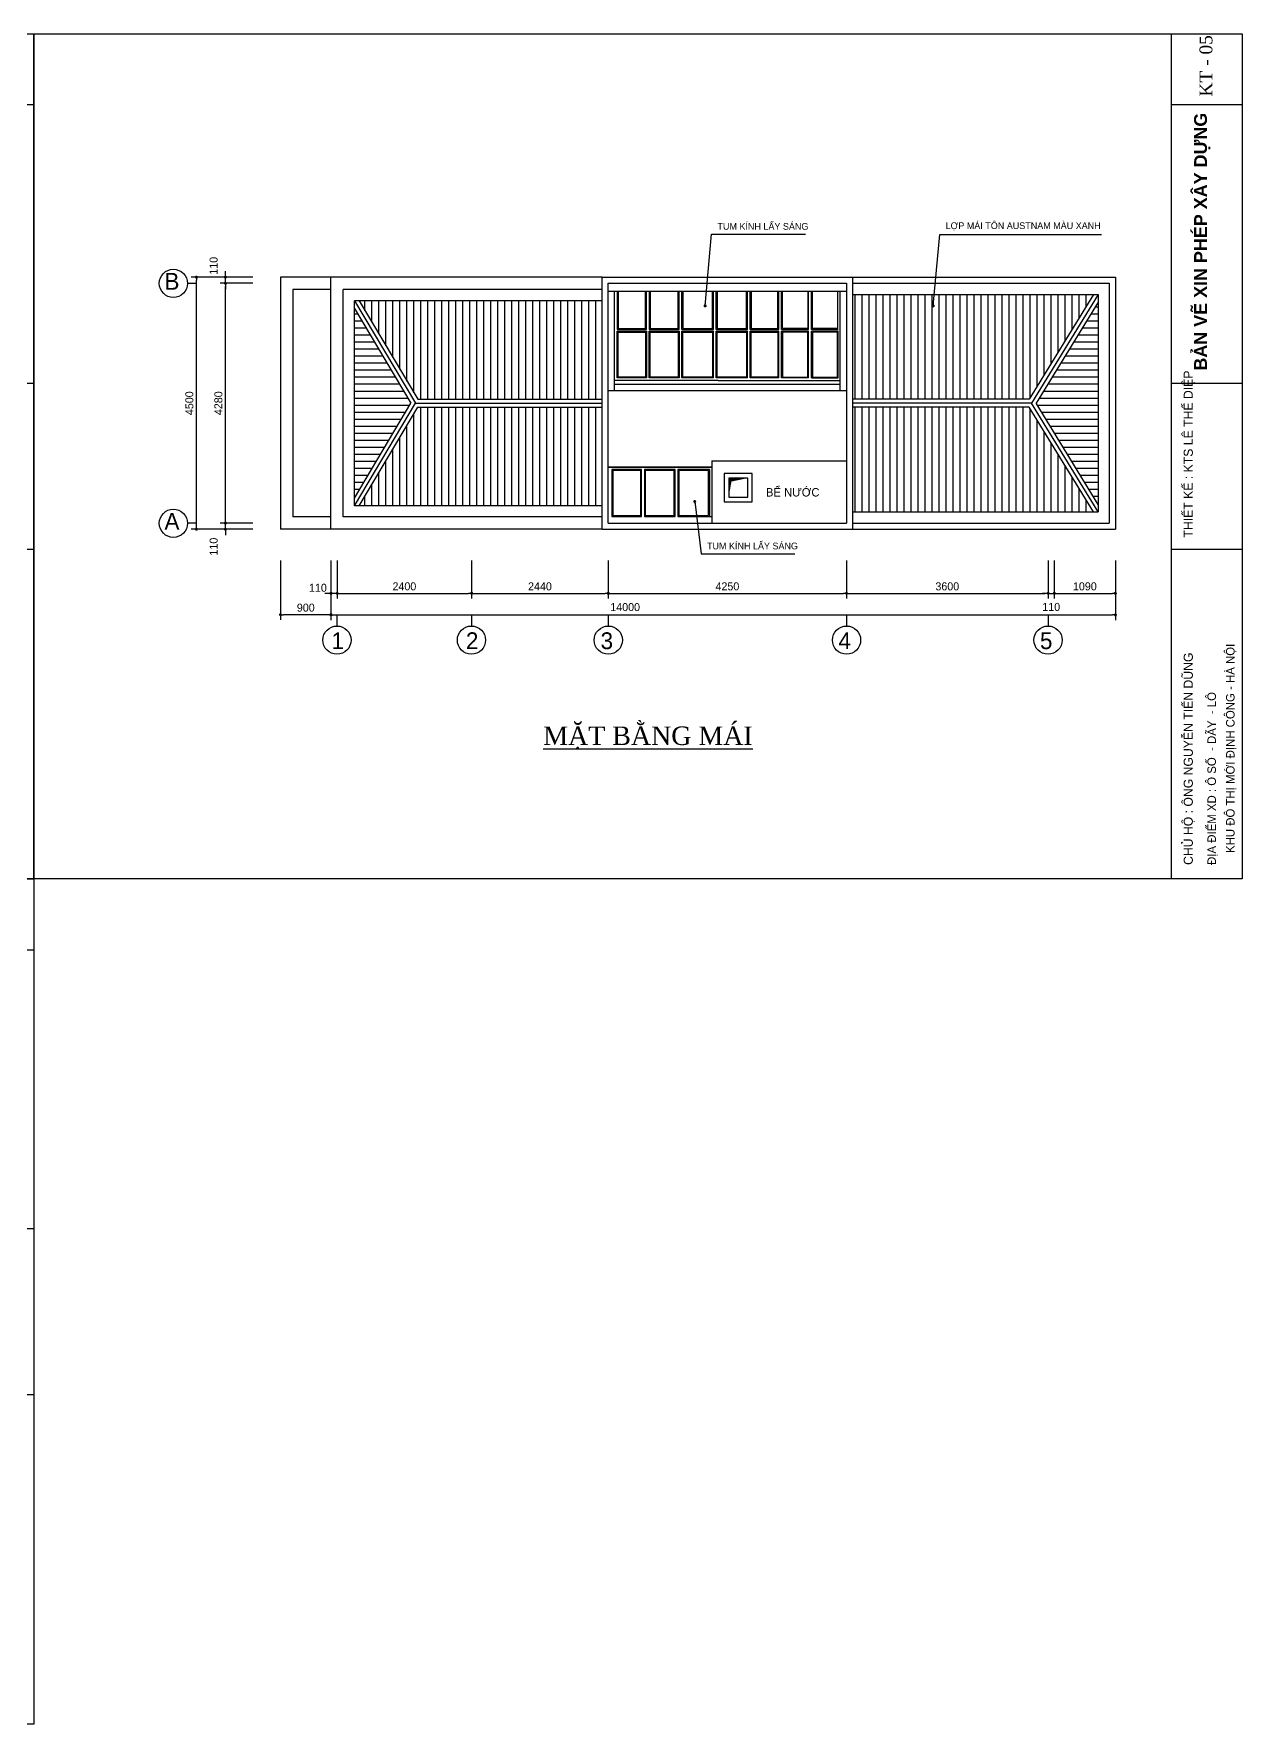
# Model space of a CAD drawing. Extents: x -13783 to 50918, y -8879 to 37156.
# Drawn here: x 29351 to 50918, y -8879 to 21290 of the extents above; entities that cross this region are included whole.
import ezdxf

# ---------------------------------------------------------------- set-up
doc = ezdxf.new("R2010")
doc.units = 0
doc.header["$LTSCALE"] = 600
doc.header["$MEASUREMENT"] = 0
doc.layers.get('0').update_dxf_attribs({"linetype": 'CONTINUOUS'})
doc.layers.get('Defpoints').update_dxf_attribs({"linetype": 'CONTINUOUS'})
for name, color, linetype in [('1', 1, 'CONTINUOUS'), ('3', 33, 'CONTINUOUS'), ('4', 4, 'CONTINUOUS'), ('8', 8, 'CONTINUOUS'), ('9', 54, 'CONTINUOUS'), ('THAY', 4, 'CONTINUOUS'), ('TUONG', 21, 'CONTINUOUS')]:
    doc.layers.add(name, color=color, linetype=linetype)
doc.styles.add('3', font='VHAVAN.ttf')
doc.styles.add('MATBANG-350', font='VHTIME.ttf', dxfattribs={"height": 350})
doc.styles.get("Standard").update_dxf_attribs({"font": 'VHARIAL.ttf'})
doc.styles.add('TT', font='VHAVAN.ttf')
doc.dimstyles.new('MB051', dxfattribs={"dimscale": 0.51, "dimtxt": 280, "dimasz": 105, "dimexe": 180, "dimexo": 0, "dimgap": 100, "dimtad": 1, "dimdec": 0, "dimzin": 0, "dimdsep": 46, "dimtxsty": 'TT', "dimblk1": 'DOT', "dimblk2": 'DOT', "dimsah": 1, "dimcen": 100, "dimdle": 60, "dimclrd": 251, "dimclre": 251, "dimclrt": 4, "dimadec": 0, "dimazin": 0, "dimtfac": 1, "dimtdec": 1, "dimtofl": 0, "dimtmove": 2, "dimatfit": 3, "dimldrblk": 'DOT', "dimfxl": 0, "dimtolj": 1, "dimtzin": 0, "dimarcsym": 0})

# ---------------------------------------------------------------- blocks, each defined once
blk = doc.blocks.new('_DOT')
at = {"color": 0, "linetype": 'ByBlock'}
blk.add_line((-0.5, 0), (-1, 0), dxfattribs=at)
at = {"color": 0, "linetype": 'ByBlock', "const_width": 0.5}
blk.add_lwpolyline([(-0.25, 0, 1), (0.25, 0, 1)], format="xyb", close=True, dxfattribs=at)
blk = doc.blocks.new('*D63')
at = {"color": 251, "linetype": 'ByBlock'}
for p, q in [((34765, 11890), (34765, 11212)), ((37165, 11890), (37165, 11212)), ((34818, 11304), (37111, 11304))]:
    blk.add_line(p, q, dxfattribs=at)
at = {"layer": 'Defpoints', "color": 0, "linetype": 'ByBlock'}
for p in [(34765, 11890), (37165, 11890), (37165, 11304)]:
    blk.add_point(p, dxfattribs=at)
at = {"color": 251, "linetype": 'ByBlock', "xscale": 53.55, "yscale": 53.55, "zscale": 53.55, "rotation": 180}
blk.add_blockref('_DOT', (34765, 11304), dxfattribs=at)
at = {"color": 251, "linetype": 'ByBlock', "xscale": 53.55, "yscale": 53.55, "zscale": 53.55}
blk.add_blockref('_DOT', (37165, 11304), dxfattribs=at)
at = {"color": 4, "linetype": 'ByBlock', "insert": (35965, 11428), "char_height": 142.8, "attachment_point": 5, "style": 'TT'}
blk.add_mtext('\\A1;2400', dxfattribs=at)
blk = doc.blocks.new('*D58')
at = {"color": 251, "linetype": 'ByBlock'}
for p, q in [((34655, 11890), (34655, 10827)), ((48655, 11890), (48655, 10827)), ((34708, 10919), (48601, 10919))]:
    blk.add_line(p, q, dxfattribs=at)
at = {"layer": 'Defpoints', "color": 0, "linetype": 'ByBlock'}
for p in [(34655, 11890), (48655, 11890), (48655, 10919)]:
    blk.add_point(p, dxfattribs=at)
at = {"color": 251, "linetype": 'ByBlock', "xscale": 53.55, "yscale": 53.55, "zscale": 53.55, "rotation": 180}
blk.add_blockref('_DOT', (34655, 10919), dxfattribs=at)
at = {"color": 251, "linetype": 'ByBlock', "xscale": 53.55, "yscale": 53.55, "zscale": 53.55}
blk.add_blockref('_DOT', (48655, 10919), dxfattribs=at)
at = {"color": 4, "linetype": 'ByBlock', "insert": (39905, 11058), "char_height": 142.8, "attachment_point": 5, "style": 'TT'}
blk.add_mtext('\\A1;14000', dxfattribs=at)
blk = doc.blocks.new('*D62')
at = {"color": 251, "linetype": 'ByBlock'}
for p, q in [((34655, 11780), (34655, 11212)), ((34765, 11780), (34765, 11212)), ((34601, 11304), (34548, 11304)), ((34765, 11304), (34655, 11304)), ((34818, 11304), (34872, 11304))]:
    blk.add_line(p, q, dxfattribs=at)
at = {"layer": 'Defpoints', "color": 0, "linetype": 'ByBlock'}
for p in [(34655, 11780), (34765, 11780), (34655, 11304)]:
    blk.add_point(p, dxfattribs=at)
at = {"color": 251, "linetype": 'ByBlock', "xscale": 53.55, "yscale": 53.55, "zscale": 53.55}
blk.add_blockref('_DOT', (34655, 11304), dxfattribs=at)
at = {"color": 251, "linetype": 'ByBlock', "xscale": 53.55, "yscale": 53.55, "zscale": 53.55, "rotation": 180}
blk.add_blockref('_DOT', (34765, 11304), dxfattribs=at)
at = {"color": 4, "linetype": 'ByBlock', "insert": (34422, 11403), "char_height": 142.8, "attachment_point": 5, "style": 'TT'}
blk.add_mtext('\\A1;110', dxfattribs=at)
blk = doc.blocks.new('*D61')
at = {"color": 251, "linetype": 'ByBlock'}
for p, q in [((33755, 11888), (33755, 10831)), ((34655, 11888), (34655, 10831)), ((34601, 10923), (33808, 10923))]:
    blk.add_line(p, q, dxfattribs=at)
at = {"layer": 'Defpoints', "color": 0, "linetype": 'ByBlock'}
for p in [(33755, 11888), (34655, 11888), (33755, 10923)]:
    blk.add_point(p, dxfattribs=at)
at = {"color": 251, "linetype": 'ByBlock', "xscale": 53.55, "yscale": 53.55, "zscale": 53.55, "rotation": 180}
blk.add_blockref('_DOT', (33755, 10923), dxfattribs=at)
at = {"color": 251, "linetype": 'ByBlock', "xscale": 53.55, "yscale": 53.55, "zscale": 53.55}
blk.add_blockref('_DOT', (34655, 10923), dxfattribs=at)
at = {"color": 4, "linetype": 'ByBlock', "insert": (34205, 11048), "char_height": 142.8, "attachment_point": 5, "style": 'TT'}
blk.add_mtext('\\A1;900', dxfattribs=at)
blk = doc.blocks.new('*D67')
at = {"color": 251, "linetype": 'ByBlock'}
for p, q in [((33261, 16947), (32679, 16947)), ((32771, 17001), (32771, 17054)), ((32771, 16837), (32771, 16947)), ((33261, 16837), (32679, 16837)), ((32771, 16783), (32771, 16730))]:
    blk.add_line(p, q, dxfattribs=at)
at = {"layer": 'Defpoints', "color": 0, "linetype": 'ByBlock'}
for p in [(32771, 16947), (33261, 16947), (33261, 16837)]:
    blk.add_point(p, dxfattribs=at)
at = {"color": 251, "linetype": 'ByBlock', "xscale": 53.55, "yscale": 53.55, "zscale": 53.55}
for p, rotation in [((32771, 16947), 270), ((32771, 16837), 90)]:
    blk.add_blockref('_DOT', p, dxfattribs=dict(at, rotation=rotation))
at = {"color": 4, "linetype": 'ByBlock', "insert": (32561, 17150), "char_height": 142.8, "attachment_point": 5, "rotation": 90, "style": 'TT'}
blk.add_mtext('\\A1;110', dxfattribs=at)
blk = doc.blocks.new('*D66')
at = {"color": 251, "linetype": 'ByBlock'}
for p, q in [((33261, 12557), (32679, 12557)), ((33261, 12447), (32679, 12447)), ((32771, 12611), (32771, 12664)), ((32771, 12447), (32771, 12557)), ((32771, 12393), (32771, 12340))]:
    blk.add_line(p, q, dxfattribs=at)
at = {"layer": 'Defpoints', "color": 0, "linetype": 'ByBlock'}
for p in [(32771, 12557), (33261, 12557), (33261, 12447)]:
    blk.add_point(p, dxfattribs=at)
at = {"color": 251, "linetype": 'ByBlock', "xscale": 53.55, "yscale": 53.55, "zscale": 53.55}
for p, rotation in [((32771, 12557), 270), ((32771, 12447), 90)]:
    blk.add_blockref('_DOT', p, dxfattribs=dict(at, rotation=rotation))
at = {"color": 4, "linetype": 'ByBlock', "insert": (32561, 12138), "char_height": 142.8, "attachment_point": 5, "rotation": 90, "style": 'TT'}
blk.add_mtext('\\A1;110', dxfattribs=at)
blk = doc.blocks.new('*D65')
at = {"color": 251, "linetype": 'ByBlock'}
for p, q in [((33261, 16947), (32161, 16947)), ((32253, 12501), (32253, 16893)), ((33261, 12447), (32161, 12447))]:
    blk.add_line(p, q, dxfattribs=at)
at = {"layer": 'Defpoints', "color": 0, "linetype": 'ByBlock'}
for p in [(32253, 16947), (33261, 16947), (33261, 12447)]:
    blk.add_point(p, dxfattribs=at)
at = {"color": 251, "linetype": 'ByBlock', "xscale": 53.55, "yscale": 53.55, "zscale": 53.55}
for p, rotation in [((32253, 16947), 90), ((32253, 12447), 270)]:
    blk.add_blockref('_DOT', p, dxfattribs=dict(at, rotation=rotation))
at = {"color": 4, "linetype": 'ByBlock', "insert": (32128, 14697), "char_height": 142.8, "attachment_point": 5, "rotation": 90, "style": 'TT'}
blk.add_mtext('\\A1;4500', dxfattribs=at)
blk = doc.blocks.new('*D64')
at = {"color": 251, "linetype": 'ByBlock'}
for p, q in [((33261, 16837), (32679, 16837)), ((32771, 12611), (32771, 16783)), ((33261, 12557), (32679, 12557))]:
    blk.add_line(p, q, dxfattribs=at)
at = {"layer": 'Defpoints', "color": 0, "linetype": 'ByBlock'}
for p in [(32771, 16837), (33261, 16837), (33261, 12557)]:
    blk.add_point(p, dxfattribs=at)
at = {"color": 251, "linetype": 'ByBlock', "xscale": 53.55, "yscale": 53.55, "zscale": 53.55}
for p, rotation in [((32771, 16837), 90), ((32771, 12557), 270)]:
    blk.add_blockref('_DOT', p, dxfattribs=dict(at, rotation=rotation))
at = {"color": 4, "linetype": 'ByBlock', "insert": (32646, 14697), "char_height": 142.8, "attachment_point": 5, "rotation": 90, "style": 'TT'}
blk.add_mtext('\\A1;4280', dxfattribs=at)
blk = doc.blocks.new('*D59')
at = {"color": 251, "linetype": 'ByBlock'}
for p, q in [((43855, 11890), (43855, 11212)), ((47455, 11890), (47455, 11212)), ((43908, 11304), (47401, 11304))]:
    blk.add_line(p, q, dxfattribs=at)
at = {"layer": 'Defpoints', "color": 0, "linetype": 'ByBlock'}
for p in [(43855, 11890), (47455, 11890), (47455, 11304)]:
    blk.add_point(p, dxfattribs=at)
at = {"color": 251, "linetype": 'ByBlock', "xscale": 53.55, "yscale": 53.55, "zscale": 53.55, "rotation": 180}
blk.add_blockref('_DOT', (43855, 11304), dxfattribs=at)
at = {"color": 251, "linetype": 'ByBlock', "xscale": 53.55, "yscale": 53.55, "zscale": 53.55}
blk.add_blockref('_DOT', (47455, 11304), dxfattribs=at)
at = {"color": 4, "linetype": 'ByBlock', "insert": (45655, 11428), "char_height": 142.8, "attachment_point": 5, "style": 'TT'}
blk.add_mtext('\\A1;3600', dxfattribs=at)
blk = doc.blocks.new('*D68')
at = {"color": 251, "linetype": 'ByBlock'}
for p, q in [((39605, 11890), (39605, 11212)), ((43855, 11890), (43855, 11212)), ((39658, 11304), (43801, 11304))]:
    blk.add_line(p, q, dxfattribs=at)
at = {"layer": 'Defpoints', "color": 0, "linetype": 'ByBlock'}
for p in [(39605, 11890), (43855, 11890), (43855, 11304)]:
    blk.add_point(p, dxfattribs=at)
at = {"color": 251, "linetype": 'ByBlock', "xscale": 53.55, "yscale": 53.55, "zscale": 53.55, "rotation": 180}
blk.add_blockref('_DOT', (39605, 11304), dxfattribs=at)
at = {"color": 251, "linetype": 'ByBlock', "xscale": 53.55, "yscale": 53.55, "zscale": 53.55}
blk.add_blockref('_DOT', (43855, 11304), dxfattribs=at)
at = {"color": 4, "linetype": 'ByBlock', "insert": (41730, 11428), "char_height": 142.8, "attachment_point": 5, "style": 'TT'}
blk.add_mtext('\\A1;4250', dxfattribs=at)
blk = doc.blocks.new('*D60')
at = {"color": 251, "linetype": 'ByBlock'}
for p, q in [((37165, 11890), (37165, 11212)), ((39605, 11890), (39605, 11212)), ((37218, 11304), (39551, 11304))]:
    blk.add_line(p, q, dxfattribs=at)
at = {"layer": 'Defpoints', "color": 0, "linetype": 'ByBlock'}
for p in [(37165, 11890), (39605, 11890), (39605, 11304)]:
    blk.add_point(p, dxfattribs=at)
at = {"color": 251, "linetype": 'ByBlock', "xscale": 53.55, "yscale": 53.55, "zscale": 53.55, "rotation": 180}
blk.add_blockref('_DOT', (37165, 11304), dxfattribs=at)
at = {"color": 251, "linetype": 'ByBlock', "xscale": 53.55, "yscale": 53.55, "zscale": 53.55}
blk.add_blockref('_DOT', (39605, 11304), dxfattribs=at)
at = {"color": 4, "linetype": 'ByBlock', "insert": (38385, 11428), "char_height": 142.8, "attachment_point": 5, "style": 'TT'}
blk.add_mtext('\\A1;2440', dxfattribs=at)
blk = doc.blocks.new('*D57')
at = {"color": 251, "linetype": 'ByBlock'}
for p, q in [((47565, 11890), (47565, 11212)), ((48655, 11890), (48655, 11212)), ((47618, 11304), (48601, 11304))]:
    blk.add_line(p, q, dxfattribs=at)
at = {"layer": 'Defpoints', "color": 0, "linetype": 'ByBlock'}
for p in [(47565, 11890), (48655, 11890), (48655, 11304)]:
    blk.add_point(p, dxfattribs=at)
at = {"color": 251, "linetype": 'ByBlock', "xscale": 53.55, "yscale": 53.55, "zscale": 53.55, "rotation": 180}
blk.add_blockref('_DOT', (47565, 11304), dxfattribs=at)
at = {"color": 251, "linetype": 'ByBlock', "xscale": 53.55, "yscale": 53.55, "zscale": 53.55}
blk.add_blockref('_DOT', (48655, 11304), dxfattribs=at)
at = {"color": 4, "linetype": 'ByBlock', "insert": (48110, 11428), "char_height": 142.8, "attachment_point": 5, "style": 'TT'}
blk.add_mtext('\\A1;1090', dxfattribs=at)
blk = doc.blocks.new('*D56')
at = {"color": 251, "linetype": 'ByBlock'}
for p, q in [((47455, 11890), (47455, 11212)), ((47565, 11890), (47565, 11212)), ((47401, 11304), (47348, 11304)), ((47455, 11304), (47565, 11304)), ((47618, 11304), (47672, 11304))]:
    blk.add_line(p, q, dxfattribs=at)
at = {"layer": 'Defpoints', "color": 0, "linetype": 'ByBlock'}
for p in [(47455, 11890), (47565, 11890), (47565, 11304)]:
    blk.add_point(p, dxfattribs=at)
at = {"color": 251, "linetype": 'ByBlock', "xscale": 53.55, "yscale": 53.55, "zscale": 53.55}
blk.add_blockref('_DOT', (47455, 11304), dxfattribs=at)
at = {"color": 251, "linetype": 'ByBlock', "xscale": 53.55, "yscale": 53.55, "zscale": 53.55, "rotation": 180}
blk.add_blockref('_DOT', (47565, 11304), dxfattribs=at)
at = {"color": 4, "linetype": 'ByBlock', "insert": (47510, 11061), "char_height": 142.8, "attachment_point": 5, "style": 'TT'}
blk.add_mtext('\\A1;110', dxfattribs=at)

msp = doc.modelspace()

# ---------------------------------------------------------------- hatches: boundary and pattern name
at = {"layer": '9'}
h = msp.add_hatch(dxfattribs=at)
h.set_pattern_fill('LINE', color=8, scale=1000, angle=90, style=0)
h.set_pattern_definition([(90, (43134.15, -15084.83), (-125, 8e-15), [])])
h.paths.add_polyline_path([(47117.7, 14767), (48262.6, 16637), (43963.9, 16637), (43963.8, 14767)])
h.paths.add_polyline_path([(39494.7, 14627), (36202.5, 14627), (35156.1, 12867), (39494.7, 12867)])
h.paths.add_polyline_path([(39494.7, 14767), (39494.7, 16527), (35156.1, 16527), (36202.5, 14767)])
h.paths.add_polyline_path([(43963.8, 14627), (43963.8, 12757), (48262.6, 12757), (47117.7, 14627)])
h = msp.add_hatch(dxfattribs=at)
h.set_pattern_fill('LINE', color=8, scale=1000, style=0)
h.set_pattern_definition([(0, (43134.15, -15084.83), (0, 125), [])])
h.paths.add_polyline_path([(48344.7, 12891.1), (48344.7, 16502.9), (47239, 14697)])
h.paths.add_polyline_path([(35074.7, 13003.9), (36081.2, 14697), (35074.7, 16390)])

# ---------------------------------------------------------------- linework, layer by layer
at = {"color": 4}
for p, q in [((28087.8, 20026.5), (29351, 20026.5)), ((49654.8, 20026.5), (50918.1, 20026.5)), ((28087.8, 15053.6), (29351, 15053.6)), ((49654.8, 15053.6), (50918.1, 15053.6)), ((28087.8, 12091.5), (29351, 12091.5)), ((49654.8, 12091.5), (50918.1, 12091.5)), ((28087.8, 4941.7), (29351, 4941.7)), ((28087.8, -31.3), (29351, -31.3)), ((28087.8, -2993.4), (29351, -2993.4))]:
    msp.add_line(p, q, dxfattribs=at)
at = {"color": 3}
for points in [[(7783.9, 6205.6), (7783.9, 21290.4), (29351, 21290.4), (29351, 6205.6), (7783.9, 6205.6)], [(29351, 6205.6), (29351, 21290.4), (50918.1, 21290.4), (50918.1, 6205.6), (29351, 6205.6)], [(7783.9, -8879.2), (7783.9, 6205.6), (29351, 6205.6), (29351, -8879.2), (7783.9, -8879.2)]]:
    msp.add_lwpolyline(points, close=True, dxfattribs=at)
at = {"layer": '3', "color": 54}
for p, q in [((33754.7, 16947), (33754.7, 12447)), ((34654.7, 16947), (33754.7, 16947)), ((33974.7, 16727), (33974.7, 12667)), ((34654.7, 16727), (33974.7, 16727)), ((39494.7, 16727), (34874.7, 16727)), ((39494.7, 16527), (35074.7, 16527)), ((39494.7, 12867), (35074.7, 12867)), ((34654.7, 12447), (33754.7, 12447)), ((34654.7, 12667), (33974.7, 12667)), ((39494.7, 12667), (34874.7, 12667))]:
    msp.add_line(p, q, dxfattribs=at)
at = {"layer": '3', "color": 53}
for p, q in [((39494.7, 16947), (34654.7, 16947)), ((39494.7, 12447), (34654.7, 12447))]:
    msp.add_line(p, q, dxfattribs=at)
at = {"layer": '4', "color": 54}
msp.add_line((39603.8, 14927), (43853.8, 14927), dxfattribs=at)
at = {"layer": '8', "color": 76, "linetype": 'Continuous'}
msp.add_lwpolyline([(40933, 16695.2), (40933, 16028.2), (41466.5, 16028.2), (41466.5, 16695.2)], dxfattribs=at)
at = {"layer": '9', "color": 53}
for p, q in [((34654.7, 12447), (34654.7, 16947)), ((39494.7, 16947), (48654.7, 16947)), ((48654.7, 16947), (48654.7, 12447)), ((39494.7, 12447), (48654.7, 12447))]:
    msp.add_line(p, q, dxfattribs=at)
at = {"layer": '9', "color": 2}
for p, q in [((39494.7, 12447), (39494.7, 16947)), ((43963.9, 16947), (43963.8, 12447)), ((34762.1, 10918.7), (34762.1, 10720.4)), ((37162.1, 10918.7), (37162.1, 10720.4)), ((39604.8, 10918.7), (39604.8, 10720.4)), ((43856.7, 10918.7), (43856.7, 10720.4)), ((47452.6, 10918.7), (47452.6, 10720.4))]:
    msp.add_line(p, q, dxfattribs=at)
at = {"layer": '9', "color": 54}
for p, q in [((32240.7, 16836.8), (32094.7, 16836.8)), ((34874.7, 12667), (34874.7, 16727)), ((39604.7, 12557), (39604.7, 16837)), ((39604.7, 16837), (43853.9, 16837)), ((43853.9, 16837), (43853.8, 12557)), ((43963.9, 16837), (47564.7, 16837)), ((43963.9, 16637), (48344.7, 16637)), ((47564.7, 16837), (48544.7, 16837)), ((48344.7, 16637), (48344.7, 12757)), ((48544.7, 16837), (48544.7, 12557)), ((35074.7, 12867), (35074.7, 16527)), ((41453.7, 13667), (41454, 12557)), ((41453.7, 13667), (43853.8, 13667)), ((39604.7, 13557), (41453.7, 13557)), ((43963.8, 12757), (48344.7, 12757)), ((32240.7, 12553.9), (32094.7, 12553.9)), ((39604.7, 12557), (43853.8, 12557)), ((43963.8, 12557), (48544.7, 12557))]:
    msp.add_line(p, q, dxfattribs=at)
at = {"layer": '9'}
for p, q in [((39604.7, 16695.2), (43853.8, 16695.2)), ((48262.6, 16637), (47117.7, 14767)), ((48344.7, 16637), (47156.9, 14697)), ((35074.7, 16527), (36162.7, 14697)), ((35074.7, 16390), (36081.2, 14697)), ((35156.1, 16527), (36202.5, 14767)), ((48344.7, 16502.9), (47239, 14697)), ((35074.7, 12867), (36162.7, 14697)), ((35074.7, 13003.9), (36081.2, 14697)), ((35156.1, 12867), (36202.5, 14627)), ((36162.7, 14697), (39494.7, 14697)), ((36202.5, 14767), (39494.7, 14767)), ((36202.5, 14627), (39494.7, 14627)), ((47117.7, 14767), (43963.8, 14767)), ((47156.9, 14697), (43963.8, 14697)), ((47117.7, 14627), (43963.8, 14627)), ((48262.6, 12757), (47117.7, 14627)), ((48344.7, 12757), (47156.9, 14697)), ((48344.7, 12891.1), (47239, 14697)), ((40846.7, 12677.5), (41454, 12677.5))]:
    msp.add_line(p, q, dxfattribs=at)
at = {"layer": '9', "color": 54, "linetype": 'Continuous'}
for p, q in [((39713.8, 14927), (39713.8, 16695.2)), ((40918.3, 16013.2), (40918.3, 16695.2)), ((41481.8, 16013.2), (41481.8, 16695.2)), ((41531.8, 16013.2), (41531.8, 16695.2)), ((42088.8, 16013.2), (42088.8, 16695.2)), ((42138.8, 16013.2), (42138.8, 16695.2)), ((42647.1, 16013.2), (42647.1, 16695.2)), ((42697.1, 16013.2), (42697.1, 16695.2)), ((43180.4, 16013.2), (43180.4, 16695.2)), ((43230.4, 16013.2), (43230.4, 16695.2)), ((43743.8, 14927), (43743.8, 16695.2)), ((40918.3, 16013.2), (41481.8, 16013.2)), ((41531.8, 16013.2), (42088.8, 16013.2)), ((42138.8, 16013.2), (42647.1, 16013.2)), ((42697.1, 16013.2), (43180.4, 16013.2)), ((43708.8, 16013.2), (43230.4, 16013.2)), ((40918.3, 15148.7), (40918.3, 15983.2)), ((40918.3, 15983.2), (41481.8, 15983.2)), ((41481.8, 15148.7), (41481.8, 15983.2)), ((41531.8, 15148.7), (41531.8, 15983.2)), ((41531.8, 15983.2), (42088.8, 15983.2)), ((42088.8, 15148.7), (42088.8, 15983.2)), ((42138.8, 15148.7), (42138.8, 15983.2)), ((42138.8, 15983.2), (42647.1, 15983.2)), ((42647.1, 15148.7), (42647.1, 15983.2)), ((42697.1, 15983.2), (43180.4, 15983.2)), ((42697.1, 15148.7), (42697.1, 15983.2)), ((43180.4, 15148.7), (43180.4, 15983.2)), ((43230.4, 15148.7), (43230.4, 15983.2)), ((43708.8, 15983.2), (43230.4, 15983.2)), ((43708.8, 15148.7), (43708.8, 15983.2)), ((41565.4, 15103.7), (39713.8, 15103.7)), ((41481.8, 15148.7), (40918.3, 15148.7)), ((42088.8, 15148.7), (41531.8, 15148.7)), ((41565.4, 15103.7), (43743.8, 15103.7)), ((42647.1, 15148.7), (42138.8, 15148.7)), ((43180.4, 15148.7), (42697.1, 15148.7)), ((43230.4, 15148.7), (43708.8, 15148.7)), ((39713.8, 15037), (43743.8, 15037)), ((41453.7, 13557), (39604.7, 13557)), ((40846.7, 13512), (40846.7, 12677.5)), ((41409.8, 13512), (40846.7, 13512)), ((41409.8, 13512), (41409.8, 12677.5))]:
    msp.add_line(p, q, dxfattribs=at)
for points in [[(39763.8, 16695.2), (39763.8, 16013.2), (40285, 16013.2), (40285, 16695.2)], [(40335, 16695.2), (40335, 16013.2), (40868.3, 16013.2), (40868.3, 16695.2)]]:
    msp.add_lwpolyline(points, dxfattribs=at)
at = {"layer": '9', "color": 76, "linetype": 'Continuous'}
for points in [[(39778.8, 16695.2), (39778.8, 16028.2), (40270, 16028.2), (40270, 16695.2)], [(40350, 16695.2), (40350, 16028.2), (40853.3, 16028.2), (40853.3, 16695.2)], [(41546.1, 16695.2), (41546.1, 16028.2), (42073.1, 16028.2), (42073.1, 16695.2)], [(42152.8, 16695.2), (42152.8, 16028.2), (42631.1, 16028.2), (42631.1, 16695.2)], [(43165.4, 16695.2), (43165.4, 16028.2), (42712.1, 16028.2), (42712.1, 16695.2)], [(43694.8, 16695.2), (43694.8, 16028.2), (43246.4, 16028.2), (43246.4, 16695.2)]]:
    msp.add_lwpolyline(points, dxfattribs=at)
at = {"layer": '9', "color": 54, "linetype": 'Continuous'}
for points in [[(39763.8, 15983.2), (40285, 15983.2), (40285, 15148.7), (39763.8, 15148.7)], [(40335, 15983.2), (40868.3, 15983.2), (40868.3, 15148.7), (40335, 15148.7)], [(39668.4, 12677.5), (40198.9, 12677.5), (40198.9, 13512), (39668.4, 13512)], [(40248.9, 12677.5), (40796.7, 12677.5), (40796.7, 13512), (40248.9, 13512)]]:
    msp.add_lwpolyline(points, close=True, dxfattribs=at)
at = {"layer": '9', "color": 76, "linetype": 'Continuous'}
for points in [[(39778.8, 15968.2), (40270, 15968.2), (40270, 15163.7), (39778.8, 15163.7)], [(40350, 15968.2), (40853.3, 15968.2), (40853.3, 15163.7), (40350, 15163.7)], [(40933, 15968.2), (41466.5, 15968.2), (41466.5, 15163.7), (40933, 15163.7)], [(41546.1, 15968.2), (42073.1, 15968.2), (42073.1, 15163.7), (41546.1, 15163.7)], [(42152.8, 15968.2), (42631.1, 15968.2), (42631.1, 15163.7), (42152.8, 15163.7)], [(43165.4, 15968.2), (42712.1, 15968.2), (42712.1, 15163.7), (43165.4, 15163.7)], [(43694.8, 15968.2), (43246.4, 15968.2), (43246.4, 15163.7), (43694.8, 15163.7)], [(39683.4, 12692.5), (40183.9, 12692.5), (40183.9, 13497), (39683.4, 13497)], [(40263.9, 12692.5), (40781.7, 12692.5), (40781.7, 13497), (40263.9, 13497)], [(40861.3, 12692.5), (41394.5, 12692.5), (41394.5, 13497), (40861.3, 13497)]]:
    msp.add_lwpolyline(points, close=True, dxfattribs=at)
at = {"layer": '9'}
for points in [[(41673, 12940), (42173, 12940), (42173, 13440), (41673, 13440)], [(41753, 13020), (42093, 13020), (42093, 13360), (41753, 13360)]]:
    msp.add_lwpolyline(points, close=True, dxfattribs=at)
at = {"layer": '9', "color": 2}
for centre in [(31843, 16836.8), (31843, 12553.9), (34762.1, 10468.8), (37162.1, 10468.8), (39604.8, 10468.8), (43856.7, 10468.8), (47452.6, 10468.8)]:
    msp.add_circle(centre, 251.7, dxfattribs=at)
at = {"layer": '9'}
msp.add_solid([(41753, 13020), (41802.8, 13299.5), (41753, 13360), (42093, 13360)], dxfattribs=at)
at = {"layer": 'THAY', "color": 3, "linetype": 'Continuous'}
msp.add_line((49654.8, 6205.6), (49654.8, 21290.4), dxfattribs=at)

# ---------------------------------------------------------------- texts
at = {"color": 4, "style": 'MATBANG-350'}
msp.add_text('kt - 05', height=229.02, rotation=90, dxfattribs=at).set_placement((50385.5, 20170.7))
at = {"layer": '1', "color": 4, "style": '3'}
for s, height, p in [('thiÕt kÕ : kts lª thÕ diÖp', 162.988, (50036.8, 12300.4)), ('khu ®« thÞ míi ®Þnh c«ng - hµ néi', 152.123, (50782.2, 6669.9)), ('chñ hé : «ng nguyÔn tiÕn dòng', 162.988, (50036.8, 6457)), ('®Þa ®iÓm xd : « sè  - d·y  - l« ', 152.123, (50449.6, 6457))]:
    msp.add_text(s, height=height, rotation=90, dxfattribs=at).set_placement(p)
at = {"layer": '1', "color": 2, "insert": (38443.3, 8927.2), "char_height": 330, "attachment_point": 1}
msp.add_mtext('\\f.VnTimeH|b0|i0|c0|p34;\\LmÆt b»ng m¸i', dxfattribs=at)
at = {"layer": '9', "color": 4, "style": 'TT'}
msp.add_text('bÓ n\xadíc', height=150, dxfattribs=at).set_placement((42417.7, 13032.3))
at = {"layer": '9', "color": 2, "style": 'TT'}
for s, p in [('1', (34663.4, 10308.3)), ('2', (37063.4, 10308.3)), ('3', (39466.9, 10308.3)), ('4', (43712.3, 10308.3)), ('5', (47308.6, 10308.3))]:
    msp.add_text(s, height=300, dxfattribs=at).set_placement(p)
at = {"layer": '9', "color": 4, "char_height": 120, "attachment_point": 4, "style": 'TT'}
for s, insert in [('\\A1;tum kÝnh lÊy s¸ng', (41552.8, 17852.3)), ('lîp m¸i t«n austnam mµu xanh', (45624.7, 17852.3)), ('\\A1;tum kÝnh lÊy s¸ng', (41366.4, 12148.5))]:
    msp.add_mtext(s, dxfattribs=dict(at, insert=insert))
at = {"layer": '9', "color": 2, "char_height": 300, "width": 149.66, "attachment_point": 1, "style": 'TT'}
for s, insert in [('b', (31682.9, 17022.7)), ('a', (31682.9, 12739.7))]:
    msp.add_mtext(s, dxfattribs=dict(at, insert=insert))
at = {"layer": 'TUONG', "color": 7, "insert": (50059.8, 17580.6), "char_height": 229.019, "attachment_point": 2, "rotation": 90, "style": 'MATBANG-350'}
msp.add_mtext('\\f.VnArialH|b1|i0|c0|p34;\\C4;b¶n vÏ xin phÐp x©y dùng', dxfattribs=at)

# ---------------------------------------------------------------- dimensions: what is measured, and where the dimension line sits
at = {"layer": '4'}
dim = msp.add_linear_dim(base=(48654.7, 10918.7), p1=(34654.7, 11889.7), p2=(48654.7, 11889.7), dimstyle='MB051', dxfattribs=at)
dim.commit()
dim.dimension.update_dxf_attribs({"geometry": '*D58', "text_midpoint": (39905.2, 11058.1), "dimtype": 160})
for base, p1, p2, picture, middle in [((37164.7, 11303.6), (34764.7, 11889.7), (37164.7, 11889.7), '*D63', (35964.7, 11428.4)), ((39604.7, 11303.6), (37164.7, 11889.7), (39604.7, 11889.7), '*D60', (38384.7, 11428.4)), ((43854.7, 11303.6), (39604.7, 11889.7), (43854.7, 11889.7), '*D68', (41729.7, 11428.4)), ((47454.7, 11303.6), (43854.7, 11889.7), (47454.7, 11889.7), '*D59', (45654.7, 11428.4))]:
    dim = msp.add_linear_dim(base=base, p1=p1, p2=p2, dimstyle='MB051', dxfattribs=at)
    dim.commit()
    dim.dimension.update_dxf_attribs({"geometry": picture, "text_midpoint": middle})
at = {"layer": '9'}
for base, p1, p2, picture, middle in [((32770.6, 16947), (33260.8, 16837), (33260.8, 16947), '*D67', (32560.6, 17149.9)), ((32770.6, 12557), (33260.8, 12447), (33260.8, 12557), '*D66', (32560.6, 12138.2))]:
    dim = msp.add_linear_dim(base=base, p1=p1, p2=p2, angle=90, dimstyle='MB051', dxfattribs=at)
    dim.commit()
    dim.dimension.update_dxf_attribs({"geometry": picture, "text_midpoint": middle, "dimtype": 160})
for base, p1, p2, picture, middle in [((32253.2, 16947), (33260.8, 12447), (33260.8, 16947), '*D65', (32128.3, 14697)), ((32770.6, 16837), (33260.8, 12557), (33260.8, 16837), '*D64', (32645.8, 14697))]:
    dim = msp.add_linear_dim(base=base, p1=p1, p2=p2, angle=90, dimstyle='MB051', dxfattribs=at)
    dim.commit()
    dim.dimension.update_dxf_attribs({"geometry": picture, "text_midpoint": middle})
for base, p1, p2, picture, middle in [((33754.7, 10923.3), (34654.7, 11887.5), (33754.7, 11887.5), '*D61', (34204.7, 11048.1)), ((47564.7, 11303.6), (47454.7, 11889.7), (47564.7, 11889.7), '*D56', (47509.7, 11061.4)), ((48654.7, 11303.6), (47564.7, 11889.7), (48654.7, 11889.7), '*D57', (48109.7, 11428.4))]:
    dim = msp.add_linear_dim(base=base, p1=p1, p2=p2, dimstyle='MB051', dxfattribs=at)
    dim.commit()
    dim.dimension.update_dxf_attribs({"geometry": picture, "text_midpoint": middle})
dim = msp.add_linear_dim(base=(34654.7, 11303.6), p1=(34764.7, 11779.7), p2=(34654.7, 11779.7), dimstyle='MB051', dxfattribs=at)
dim.commit()
dim.dimension.update_dxf_attribs({"geometry": '*D62', "text_midpoint": (34421.9, 11403.1), "dimtype": 160})

# ---------------------------------------------------------------- leaders
at = {"layer": '9', "color": 251, "annotation_type": 0, "has_hookline": 1, "hookline_direction": 0}
for points, text_width in [([(41333.1, 16435.1), (41448.3, 17713.4), (41501.8, 17713.4)], 1570.2), ([(45405, 16435.1), (45520.2, 17706.3), (45573.7, 17706.3)], 2782.4), ([(41146.6, 12943), (41261.9, 12009.6), (41315.4, 12009.6)], 1570.2)]:
    msp.add_leader(points, dimstyle='MB051', dxfattribs=dict(at, text_width=text_width))

doc.saveas('drawing.dxf')
